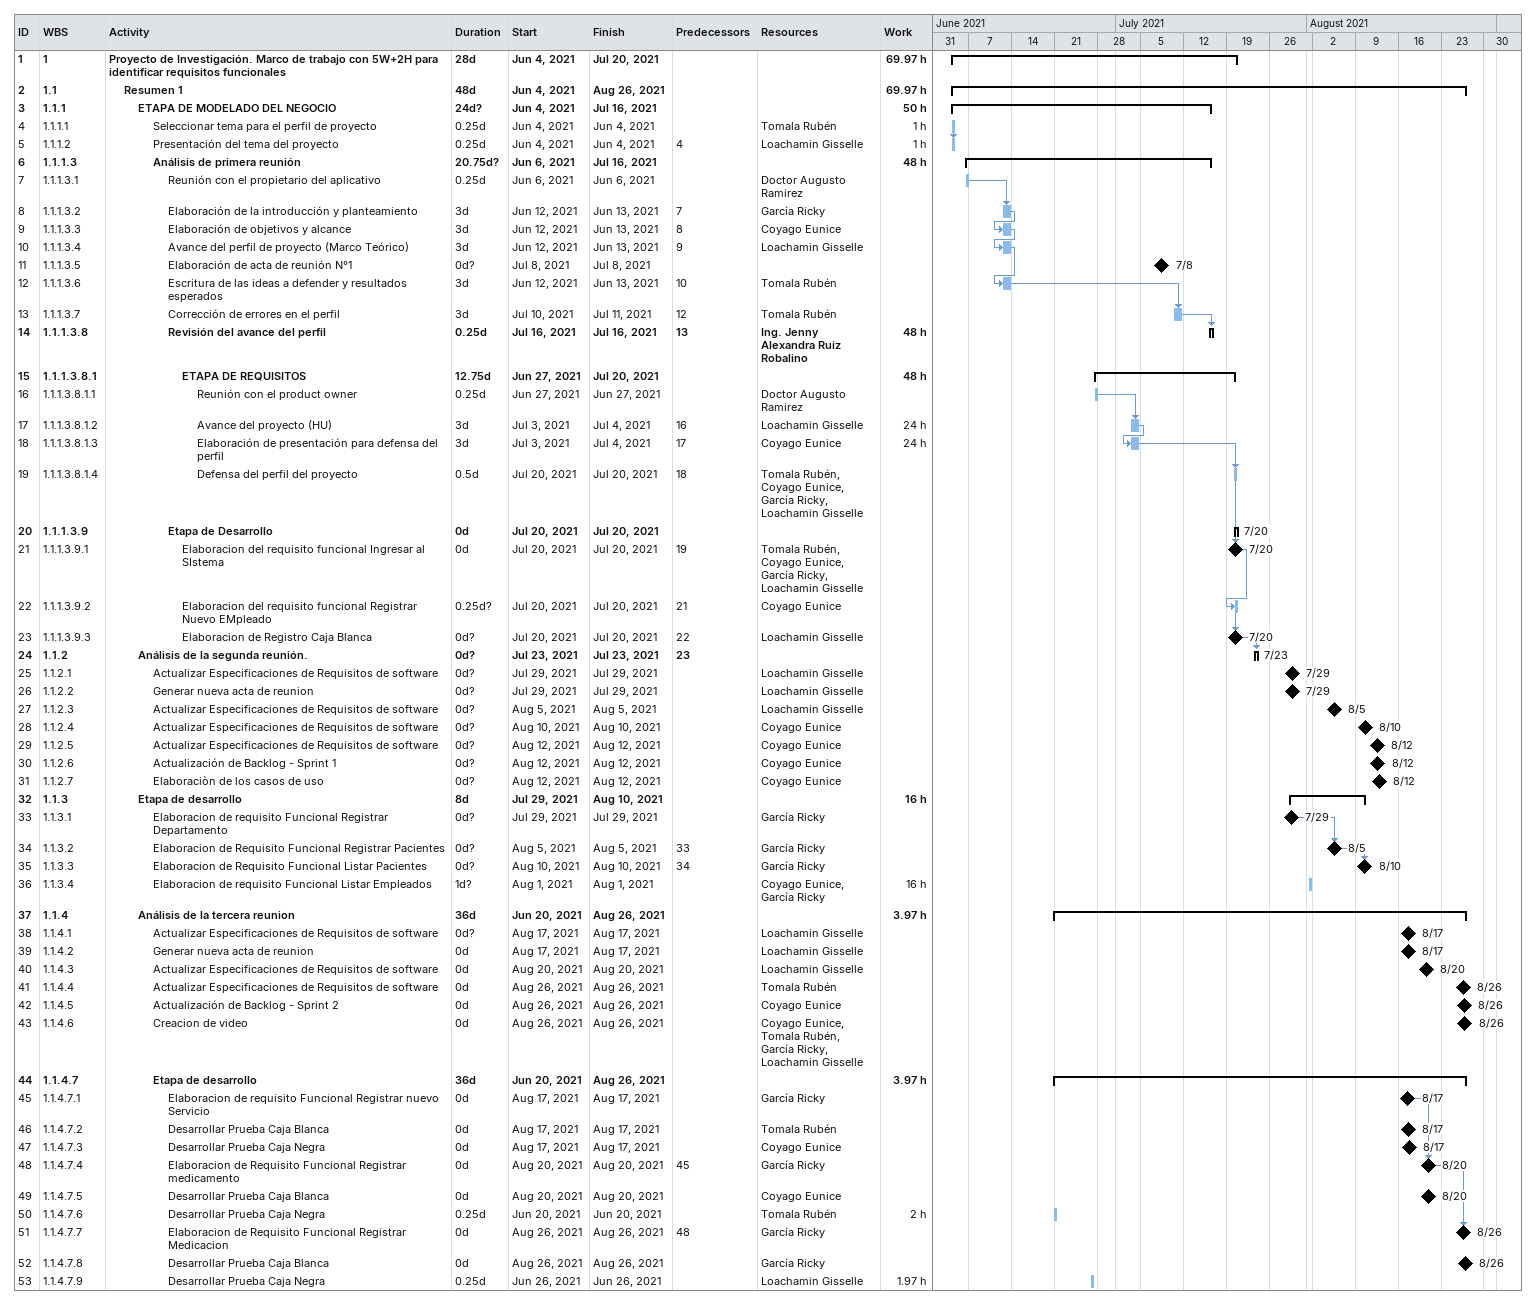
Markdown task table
| ID | WBS | Task | Duration | Start | Finish | Predecessors | Resources | Work (h) |
|---|---|---|---|---|---|---|---|---|
| 1 | 1 | **Proyecto de Investigación. Marco de trabajo con 5W+2H para identificar requisitos funcionales** | 28d | 2021-06-04 | 2021-07-20 |  |  | 69.97 |
| 2 | 1.1 | **Resumen 1** | 48d | 2021-06-04 | 2021-08-26 |  |  | 69.97 |
| 3 | 1.1.1 | **ETAPA DE MODELADO DEL NEGOCIO** | 24d? | 2021-06-04 | 2021-07-16 |  |  | 50 |
| 4 | 1.1.1.1 | Seleccionar tema para el perfil de proyecto | 0.25d | 2021-06-04 | 2021-06-04 |  | Tomala Rubén | 1 |
| 5 | 1.1.1.2 | Presentación del tema del proyecto | 0.25d | 2021-06-04 | 2021-06-04 | 4 | Loachamin Gisselle | 1 |
| 6 | 1.1.1.3 | **Análisis de primera reunión** | 20.75d? | 2021-06-06 | 2021-07-16 |  |  | 48 |
| 7 | 1.1.1.3.1 | Reunión con el propietario del aplicativo | 0.25d | 2021-06-06 | 2021-06-06 |  | Doctor Augusto Ramirez |  |
| 8 | 1.1.1.3.2 | Elaboración de la introducción y planteamiento | 3d | 2021-06-12 | 2021-06-13 | 7 | García Ricky |  |
| 9 | 1.1.1.3.3 | Elaboración de objetivos y alcance | 3d | 2021-06-12 | 2021-06-13 | 8 | Coyago Eunice |  |
| 10 | 1.1.1.3.4 | Avance del perfil de proyecto (Marco Teórico) | 3d | 2021-06-12 | 2021-06-13 | 9 | Loachamin Gisselle |  |
| 11 | 1.1.1.3.5 | Elaboración de acta de reunión N°1 | 0d? | 2021-07-08 | 2021-07-08 |  |  |  |
| 12 | 1.1.1.3.6 | Escritura de las ideas a defender y resultados esperados | 3d | 2021-06-12 | 2021-06-13 | 10 | Tomala Rubén |  |
| 13 | 1.1.1.3.7 | Corrección de errores en el perfil | 3d | 2021-07-10 | 2021-07-11 | 12 | Tomala Rubén |  |
| 14 | 1.1.1.3.8 | **Revisión del avance del perfil** | 0.25d | 2021-07-16 | 2021-07-16 | 13 | Ing. Jenny Alexandra Ruiz Robalino | 48 |
| 15 | 1.1.1.3.8.1 | **ETAPA DE REQUISITOS** | 12.75d | 2021-06-27 | 2021-07-20 |  |  | 48 |
| 16 | 1.1.1.3.8.1.1 | Reunión con el product owner | 0.25d | 2021-06-27 | 2021-06-27 |  | Doctor Augusto Ramirez |  |
| 17 | 1.1.1.3.8.1.2 | Avance del proyecto (HU) | 3d | 2021-07-03 | 2021-07-04 | 16 | Loachamin Gisselle | 24 |
| 18 | 1.1.1.3.8.1.3 | Elaboración de presentación para defensa del perfil | 3d | 2021-07-03 | 2021-07-04 | 17 | Coyago Eunice | 24 |
| 19 | 1.1.1.3.8.1.4 | Defensa del perfil del proyecto | 0.5d | 2021-07-20 | 2021-07-20 | 18 | Tomala Rubén, Coyago Eunice, García Ricky, Loachamin Gisselle |  |
| 20 | 1.1.1.3.9 | **Etapa de Desarrollo** | 0d | 2021-07-20 | 2021-07-20 |  |  |  |
| 21 | 1.1.1.3.9.1 | Elaboracion del requisito funcional Ingresar al SIstema | 0d | 2021-07-20 | 2021-07-20 | 19 | Tomala Rubén, Coyago Eunice, García Ricky, Loachamin Gisselle |  |
| 22 | 1.1.1.3.9.2 | Elaboracion del requisito funcional Registrar Nuevo EMpleado | 0.25d? | 2021-07-20 | 2021-07-20 | 21 | Coyago Eunice |  |
| 23 | 1.1.1.3.9.3 | Elaboracion de Registro Caja Blanca | 0d? | 2021-07-20 | 2021-07-20 | 22 | Loachamin Gisselle |  |
| 24 | 1.1.2 | **Análisis de la segunda reunión.** | 0d? | 2021-07-23 | 2021-07-23 | 23 |  |  |
| 25 | 1.1.2.1 | Actualizar Especificaciones de Requisitos de software | 0d? | 2021-07-29 | 2021-07-29 |  | Loachamin Gisselle |  |
| 26 | 1.1.2.2 | Generar nueva acta de reunion | 0d? | 2021-07-29 | 2021-07-29 |  | Loachamin Gisselle |  |
| 27 | 1.1.2.3 | Actualizar Especificaciones de Requisitos de software | 0d? | 2021-08-05 | 2021-08-05 |  | Loachamin Gisselle |  |
| 28 | 1.1.2.4 | Actualizar Especificaciones de Requisitos de software | 0d? | 2021-08-10 | 2021-08-10 |  | Coyago Eunice |  |
| 29 | 1.1.2.5 | Actualizar Especificaciones de Requisitos de software | 0d? | 2021-08-12 | 2021-08-12 |  | Coyago Eunice |  |
| 30 | 1.1.2.6 | Actualización de Backlog - Sprint 1 | 0d? | 2021-08-12 | 2021-08-12 |  | Coyago Eunice |  |
| 31 | 1.1.2.7 | Elaboraciòn de los casos de uso | 0d? | 2021-08-12 | 2021-08-12 |  | Coyago Eunice |  |
| 32 | 1.1.3 | **Etapa de desarrollo** | 8d | 2021-07-29 | 2021-08-10 |  |  | 16 |
| 33 | 1.1.3.1 | Elaboracion de requisito Funcional Registrar Departamento | 0d? | 2021-07-29 | 2021-07-29 |  | García Ricky |  |
| 34 | 1.1.3.2 | Elaboracion de Requisito Funcional Registrar Pacientes | 0d? | 2021-08-05 | 2021-08-05 | 33 | García Ricky |  |
| 35 | 1.1.3.3 | Elaboracion de Requisito Funcional Listar Pacientes | 0d? | 2021-08-10 | 2021-08-10 | 34 | García Ricky |  |
| 36 | 1.1.3.4 | Elaboracion de requisito Funcional Listar Empleados | 1d? | 2021-08-01 | 2021-08-01 |  | Coyago Eunice, García Ricky | 16 |
| 37 | 1.1.4 | **Análisis de la tercera reunion** | 36d | 2021-06-20 | 2021-08-26 |  |  | 3.97 |
| 38 | 1.1.4.1 | Actualizar Especificaciones de Requisitos de software | 0d? | 2021-08-17 | 2021-08-17 |  | Loachamin Gisselle |  |
| 39 | 1.1.4.2 | Generar nueva acta de reunion | 0d | 2021-08-17 | 2021-08-17 |  | Loachamin Gisselle |  |
| 40 | 1.1.4.3 | Actualizar Especificaciones de Requisitos de software | 0d | 2021-08-20 | 2021-08-20 |  | Loachamin Gisselle |  |
| 41 | 1.1.4.4 | Actualizar Especificaciones de Requisitos de software | 0d | 2021-08-26 | 2021-08-26 |  | Tomala Rubén |  |
| 42 | 1.1.4.5 | Actualización de Backlog - Sprint 2 | 0d | 2021-08-26 | 2021-08-26 |  | Coyago Eunice |  |
| 43 | 1.1.4.6 | Creacion de video | 0d | 2021-08-26 | 2021-08-26 |  | Coyago Eunice, Tomala Rubén, García Ricky, Loachamin Gisselle |  |
| 44 | 1.1.4.7 | **Etapa de desarrollo** | 36d | 2021-06-20 | 2021-08-26 |  |  | 3.97 |
| 45 | 1.1.4.7.1 | Elaboracion de requisito Funcional Registrar nuevo Servicio | 0d | 2021-08-17 | 2021-08-17 |  | García Ricky |  |
| 46 | 1.1.4.7.2 | Desarrollar Prueba Caja Blanca | 0d | 2021-08-17 | 2021-08-17 |  | Tomala Rubén |  |
| 47 | 1.1.4.7.3 | Desarrollar Prueba Caja Negra | 0d | 2021-08-17 | 2021-08-17 |  | Coyago Eunice |  |
| 48 | 1.1.4.7.4 | Elaboracion de Requisito Funcional Registrar medicamento | 0d | 2021-08-20 | 2021-08-20 | 45 | García Ricky |  |
| 49 | 1.1.4.7.5 | Desarrollar Prueba Caja Blanca | 0d | 2021-08-20 | 2021-08-20 |  | Coyago Eunice |  |
| 50 | 1.1.4.7.6 | Desarrollar Prueba Caja Negra | 0.25d | 2021-06-20 | 2021-06-20 |  | Tomala Rubén | 2 |
| 51 | 1.1.4.7.7 | Elaboracion de Requisito Funcional Registrar Medicacion | 0d | 2021-08-26 | 2021-08-26 | 48 | García Ricky |  |
| 52 | 1.1.4.7.8 | Desarrollar Prueba Caja Blanca | 0d | 2021-08-26 | 2021-08-26 |  | García Ricky |  |
| 53 | 1.1.4.7.9 | Desarrollar Prueba Caja Negra | 0.25d | 2021-06-26 | 2021-06-26 |  | Loachamin Gisselle | 1.97 |
